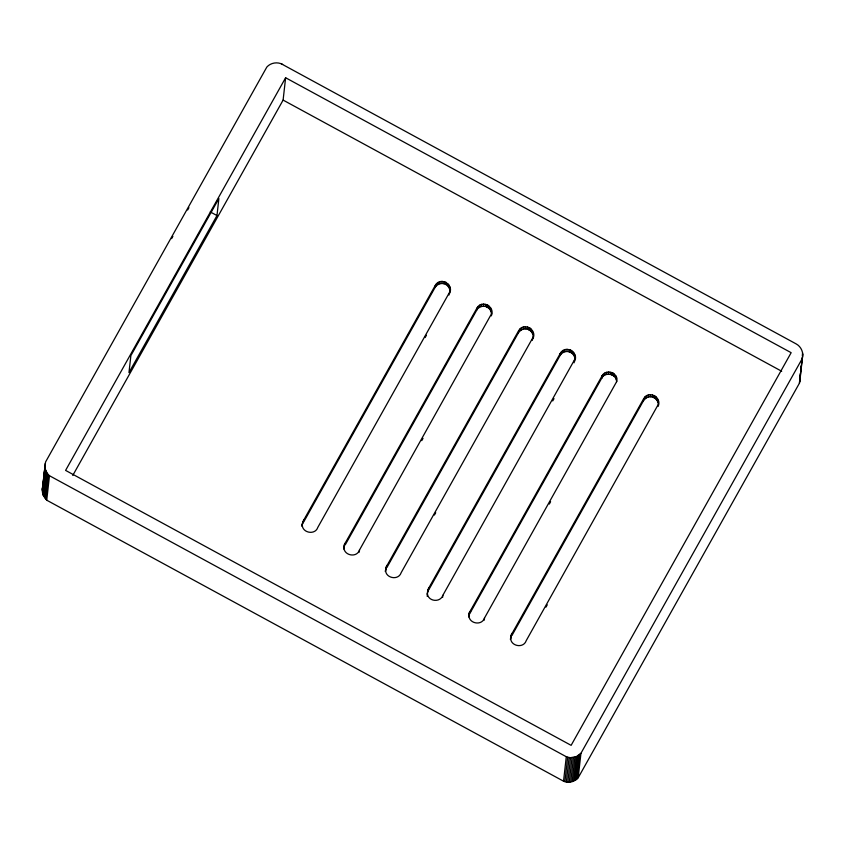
<?xml version="1.0" encoding="UTF-8"?>
<svg xmlns="http://www.w3.org/2000/svg" width="845" height="845" viewBox="0 0 845 845"><rect width="100%" height="100%" fill="white"/><g stroke="black" fill="none" stroke-linecap="round" stroke-linejoin="round"><path stroke-width="1.27" d="M800.289 373.606L799.444 383.165L578.202 777.749C574.684 781.857 568.516 783.262 563.541 781.192L46.739 500.208L43.222 495.286L42.271 489.35L45.577 461.951L266.83 67.061C270.675 62.688 277.561 61.6 282.621 64.431M281.3 63.808L796.096 343.873C801.282 346.587 804.039 353.115 802.19 358.702L799.444 383.165M216.985 215.559L218.866 198.533L130.88 355.608L128.968 372.624L216.985 215.559L210.268 211.915M42.25 490.861L45.144 465.817M42.398 492.371L45.218 463.387M42.725 493.85L45.144 467.898M43.222 495.286L45.968 470.813L45.472 469.387M43.877 496.649L46.623 472.186L45.968 470.813M44.69 497.937L47.436 473.475L46.623 472.186M45.651 499.131L48.397 474.668L47.436 473.475M46.739 500.208L49.475 475.735L48.397 474.668M72.765 475.46L283.107 100.09L285.621 77.751L791.152 352.692L571.125 745.343L65.593 470.401L285.621 77.751M302.816 521.745L302.056 526.076L302.816 521.745L435.312 285.356C440.118 276.558 453.945 284.078 449.709 293.152M302.573 523.879L303.946 519.781M344.485 544.412L343.725 548.743L344.485 544.412L476.981 308.024C481.893 299.204 495.603 306.788 491.294 315.893M344.242 546.535L345.616 542.448M359.273 552.123L359.505 550L491.526 313.77M386.154 567.069L385.394 571.4L386.154 567.069L518.65 330.691C523.594 321.882 537.314 329.402 533.015 338.549M385.911 569.203L387.285 565.104M303.714 521.914L435.069 287.49L435.312 285.356M435.069 287.49L436.295 285.853L436.527 283.73M436.295 285.853L437.911 284.585L438.143 282.462M437.911 284.585L439.801 283.783L440.044 281.649M439.801 283.783L441.85 283.476L442.083 281.353M449.931 291.134C449.836 287.649 447.258 284.554 443.9 283.709L444.143 281.586M445.41 284.29L445.642 282.167M445.833 284.459L446.065 282.325M447.501 285.663L447.734 283.54M448.79 287.258L449.033 285.124M448.959 295.042L449.952 291.029M449.624 289.117L449.857 286.994M427.528 592.07L427.823 589.736L560.319 353.347C565.199 344.443 579.036 351.953 574.716 361.142M427.2 596.327L427.823 589.736M427.063 594.067L428.954 587.771M442.611 597.447L442.843 595.324L574.959 359.009M345.383 544.571L476.738 310.147L476.981 308.024M476.738 310.147L478.112 306.471M477.879 308.594L479.485 307.326L479.728 305.203M479.485 307.326L481.386 306.524L481.618 304.39M481.386 306.524L483.424 306.217L483.667 304.094M491.515 313.875C491.431 310.39 488.832 307.274 485.484 306.45L485.727 304.327M486.646 306.841L486.889 304.718M486.995 307.031L487.227 304.908M487.407 307.2L487.649 305.066M487.776 307.464L488.019 305.33M488.178 307.675L488.41 305.541M489.075 308.404L489.318 306.281M490.375 309.999L490.607 307.865M491.209 311.858L491.441 309.735M469.493 612.393L468.732 616.723L469.493 612.393L601.989 376.014C606.002 368.103 619.216 373.12 616.618 381.782C616.765 373.976 605.231 371.304 601.746 378.137L469.25 614.526M469.197 614.737L469.44 612.614M470.39 612.562L470.623 610.428M484.28 620.114L484.512 617.991L616.628 381.676M387.052 567.238L518.407 332.814L518.745 330.575M518.407 332.814L519.591 331.251L519.833 329.117M519.591 331.251L521.207 329.983L521.449 327.86M521.207 329.983L523.108 329.17L523.34 327.047M523.108 329.17L525.146 328.874L525.389 326.74M533.237 336.521C533.142 333.036 530.554 329.93 527.206 329.106L527.438 326.973M528.368 329.497L528.611 327.364M528.706 329.687L528.949 327.554M529.128 329.846L529.371 327.723M529.498 330.11L529.73 327.987M529.889 330.321L530.132 328.198M530.797 331.06L531.04 328.927M532.096 332.645L532.329 330.522M532.297 340.366L533.248 336.416M532.92 334.514L533.163 332.391M511.214 635.018L510.454 639.348L511.214 635.018L643.71 398.639C648.516 389.83 662.343 397.361 658.107 406.424M510.971 637.151L512.345 633.053M428.721 589.894L560.077 355.481L560.319 353.347M560.214 355.291L560.457 353.168M560.077 355.481L561.302 353.844L561.534 351.71M561.302 353.844L562.918 352.576L563.15 350.453M562.918 352.576L564.809 351.763L565.052 349.64M564.809 351.763L566.858 351.467L567.09 349.344M574.949 359.114C574.853 355.639 572.255 352.523 568.907 351.7L569.15 349.566M570.069 352.09L570.312 349.967M570.417 352.28L570.65 350.157M570.84 352.439L571.072 350.316M571.199 352.703L571.442 350.58M571.6 352.914L571.833 350.791M572.509 353.654L572.741 351.52M573.797 355.249L574.04 353.115M574.346 360.657L574.104 362.79M574.632 357.108L574.864 354.984M601.746 378.137L601.989 376.014M601.883 377.958L602.126 375.824M602.971 376.5L603.203 374.377M604.587 375.243L604.819 373.11M606.478 374.43L606.721 372.307M608.527 374.134L608.759 372.001M563.541 781.192L566.287 756.729L49.475 475.735M610.576 374.356L610.819 372.233M564.925 781.667L567.671 757.194L566.287 756.729M611.738 374.747L611.981 372.624M566.361 781.984L569.097 757.511L567.671 757.194M612.086 374.948L612.329 372.814M612.509 375.106L612.741 372.983M612.868 375.37L613.111 373.247M613.269 375.581L613.502 373.458M567.819 782.132L570.555 757.669L576.279 756.655L580.948 753.275L802.19 358.702M614.178 376.31L614.41 374.187M569.276 782.121L572.023 757.659M615.466 377.905L615.709 375.782M570.734 781.952L573.48 757.49M616.301 379.775L616.533 377.641M572.16 781.614L574.906 757.152M573.533 781.129L576.279 756.655M574.843 780.484L577.589 756.021M576.068 779.703L578.814 755.229M577.188 778.784L579.934 754.321M578.202 777.749L580.948 753.275M512.112 635.186L643.467 400.762L643.71 398.639M643.467 400.762L644.693 399.136L644.936 397.002M644.693 399.136L646.309 397.868L646.552 395.735M646.309 397.868L648.199 397.055L648.442 394.932M648.199 397.055L650.249 396.759L650.481 394.626M658.339 404.406C658.234 400.931 655.667 397.826 652.308 396.981L652.541 394.858M653.808 397.572L654.051 395.439M654.231 397.731L654.474 395.608M654.59 397.995L654.833 395.872M655.9 398.946L656.132 396.812M657.188 400.53L657.431 398.407M658.023 402.4L658.266 400.266M800.585 371.029L801.155 365.885M801.451 363.308L802.032 358.153M802.317 355.576L802.602 352.999M799.793 381.771L802.75 354.435M42.271 489.35L42.472 487.85M658.35 404.301L526.234 640.616C523.488 649.066 509.641 646.076 510.697 637.225M359.505 550C356.77 558.45 342.912 555.429 343.968 546.609M442.843 595.324C440.446 602.622 428.753 601.756 427.443 594.193M484.512 617.991C481.766 626.441 467.908 623.452 468.975 614.6M171.598 238.639L172.887 236.346M187.653 209.982L188.942 207.69M449.202 292.919L317.836 527.333C315.1 535.783 301.242 532.772 302.288 523.953M425.13 337.556L426.419 335.264M421.729 440.657L423.018 438.365M434.425 515.038L435.714 512.735M552.714 400.952L554.003 398.65M549.313 504.053L550.602 501.75M545.965 607.122L547.254 604.819M532.635 338.063L401.174 572.656C398.439 581.106 384.581 578.096 385.637 569.276M569.097 757.511L570.555 757.669M441.85 283.476L443.9 283.709M483.424 306.217L485.484 306.45M525.146 328.874L527.206 329.106M566.858 351.467L568.907 351.7M650.249 396.759L652.308 396.981M283.107 100.09L781.688 371.251"/></g></svg>
